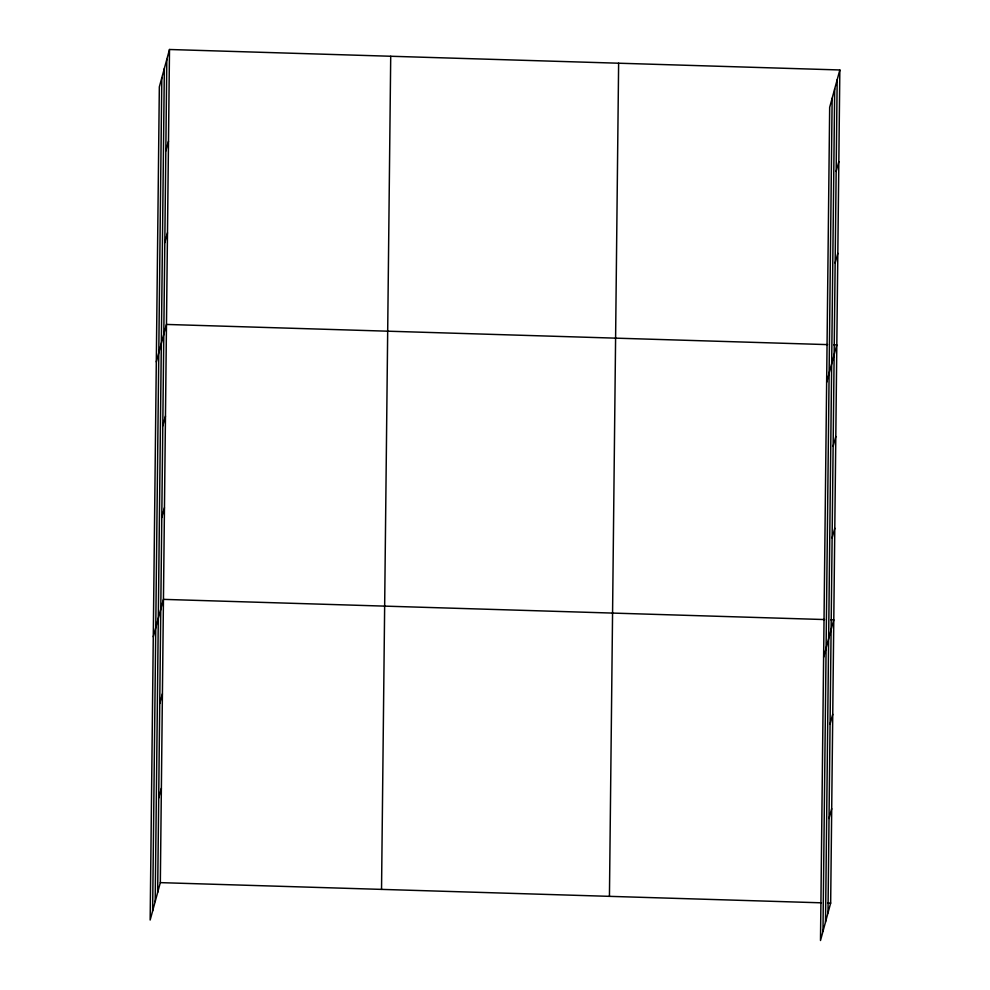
<?xml version="1.0" encoding="UTF-8"?>
<svg xmlns="http://www.w3.org/2000/svg" width="990" height="990" viewBox="0 0 990 990"><rect width="100%" height="100%" fill="white"/><g stroke="black" fill="none" stroke-linecap="round" stroke-linejoin="round"><path stroke-width="1.49" d="M152.633 910.936L161.815 77.802M155.183 901.568L164.352 68.434M157.657 892.473L166.827 59.338M169.5 49.5L159.34 86.897L150.158 920.032L160.331 882.635L169.5 49.5L839.842 69.968L830.66 903.103L820.5 940.5L829.67 107.366L839.842 69.968M381.534 889.391L390.716 56.257M609.444 896.346L618.626 63.212M822.975 931.404L832.145 98.27M825.512 922.037L834.694 88.902M827.987 912.929L837.169 79.794M165.825 150.975L168.486 141.149M164.81 242.624L167.483 232.786M156.309 361.833L166.469 324.435L827.591 344.619M162.793 425.91L165.466 416.085M161.778 517.56L164.451 507.721M153.277 636.768L163.449 599.371L824.559 619.554M159.737 703.63L162.41 693.792M158.697 798.051L161.37 788.213M836.154 171.443L838.827 161.605M835.152 263.093L837.812 253.254M826.65 382.301L836.81 344.904L833.741 344.805M833.122 446.379L835.795 436.541M832.12 538.028L834.793 528.19M823.618 657.236L833.778 619.827L830.709 619.74M830.066 724.086L832.738 714.26M829.026 818.507L831.699 808.682M160.331 882.635L821.44 902.818M827.591 903.004L830.66 903.103"/></g></svg>
